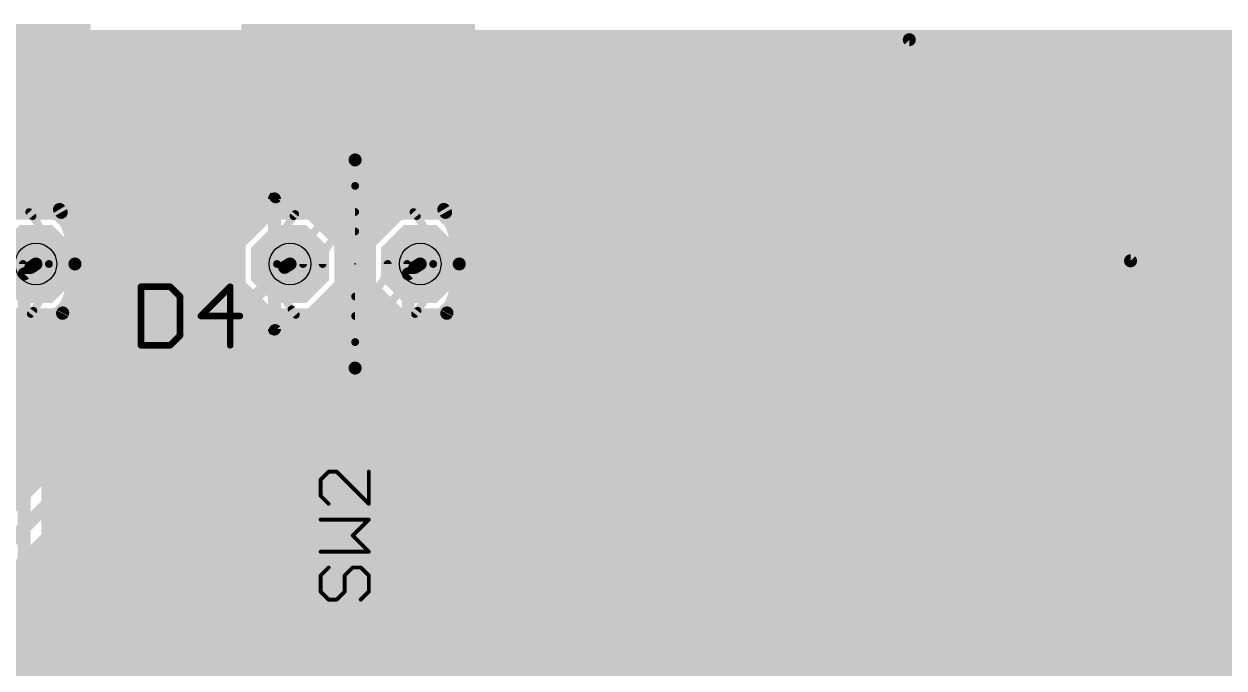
# Model space of a CAD drawing. Extents: x 0 to 10.8, y 0 to 6.1.
# Drawn here: x 4.87 to 5.792, y 3.992 to 4.487 of the extents above; entities that cross this region are included whole.
import ezdxf

# ---------------------------------------------------------------- set-up
doc = ezdxf.new("R2010")
doc.units = 0
for name, color, linetype in [('1', 22, 'CONTINUOUS'), ('116', 253, 'CONTINUOUS'), ('16', 175, 'CONTINUOUS'), ('17', 82, 'CONTINUOUS'), ('21', 253, 'CONTINUOUS'), ('23', 7, 'CONTINUOUS'), ('25', 253, 'CONTINUOUS'), ('29', 253, 'CONTINUOUS'), ('30', 253, 'CONTINUOUS'), ('37', 253, 'CONTINUOUS'), ('44', 253, 'CONTINUOUS'), ('51', 253, 'CONTINUOUS')]:
    doc.layers.add(name, color=color, linetype=linetype)

# ---------------------------------------------------------------- blocks, each defined once
blk = doc.blocks.new('RECT')
blk.add_solid([(-0.5, -0.5), (0.5, -0.5), (-0.5, 0.5), (0.5, 0.5)])
blk = doc.blocks.new('OCTAGONP')
at = {"const_width": 0.5}
blk.add_lwpolyline([(-0.25, -0.103553), (-0.25, 0.103553), (-0.103553, 0.25), (0.103553, 0.25), (0.25, 0.103553), (0.25, -0.103553), (0.103553, -0.25), (-0.103553, -0.25), (-0.25, -0.103553), (-0.25, 0.103553)], dxfattribs=at)

msp = doc.modelspace()

# ---------------------------------------------------------------- linework, layer by layer
at = {"layer": '1'}
for points, const_width in [([(3.717157, 4.474559), (6.526291, 4.474559)], 0.016), ([(3.748213, 4.464), (6.548846, 4.464)], 0.016), ([(3.773965, 4.448), (6.532846, 4.448)], 0.016), ([(3.789965, 4.432), (6.516846, 4.432)], 0.016), ([(3.801776, 4.416), (6.500846, 4.416)], 0.016), ([(3.811012, 4.4), (6.484846, 4.4)], 0.016), ([(3.816665, 4.384), (6.468846, 4.384)], 0.016), ([(3.820953, 4.368), (6.452846, 4.368)], 0.016), ([(4.62389, 4.352), (6.436846, 4.352)], 0.016), ([(4.896311, 4.344579), (4.86152, 4.344579)], 0.016), ([(4.920913, 4.319976), (4.896311, 4.344579)], 0.016), ([(5.056791, 4.344579), (5.032189, 4.319976)], 0.016), ([(5.091583, 4.344579), (5.056791, 4.344579)], 0.016), ([(5.116185, 4.319976), (5.091583, 4.344579)], 0.016), ([(5.156791, 4.344579), (5.132189, 4.319976)], 0.016), ([(5.191583, 4.344579), (5.156791, 4.344579)], 0.016), ([(5.216185, 4.319976), (5.191583, 4.344579)], 0.016), ([(4.90489, 4.336), (5.048213, 4.336)], 0.016), ([(5.100161, 4.336), (5.148213, 4.336)], 0.016), ([(5.200161, 4.336), (6.420846, 4.336)], 0.016), ([(4.92089, 4.32), (5.032213, 4.32)], 0.016), ([(4.920913, 4.285185), (4.920913, 4.319976)], 0.016), ([(5.032189, 4.319976), (5.032189, 4.285185)], 0.016), ([(5.116161, 4.32), (5.132213, 4.32)], 0.016), ([(5.116185, 4.285185), (5.116185, 4.319976)], 0.016), ([(5.132189, 4.319976), (5.132189, 4.285185)], 0.016), ([(5.216161, 4.32), (6.404846, 4.32)], 0.016), ([(5.216185, 4.285185), (5.216185, 4.319976)], 0.016), ([(4.875, 4.3), (4.878917, 4.302583)], 0.01), ([(4.920913, 4.304), (5.032189, 4.304)], 0.016), ([(5.116185, 4.304), (5.132189, 4.304)], 0.016), ([(5.17, 4.3), (5.174189, 4.302583)], 0.01), ([(5.216185, 4.304), (6.388846, 4.304)], 0.016), ([(4.87, 4.295), (4.875, 4.3)], 0.01), ([(4.87, 3.93), (4.87, 4.295)], 0.01), ([(5.165, 4.295), (5.17, 4.3)], 0.01), ([(5.165, 3.93), (5.165, 4.295)], 0.01), ([(4.896311, 4.260583), (4.920913, 4.285185)], 0.016), ([(4.920913, 4.288), (5.032189, 4.288)], 0.016), ([(5.032189, 4.285185), (5.056791, 4.260583)], 0.016), ([(5.091583, 4.260583), (5.116185, 4.285185)], 0.016), ([(5.116185, 4.288), (5.132189, 4.288)], 0.016), ([(5.132189, 4.285185), (5.144, 4.273374)], 0.016), ([(5.191583, 4.260583), (5.216185, 4.285185)], 0.016), ([(5.216185, 4.288), (6.372846, 4.288)], 0.016), ([(4.907728, 4.272), (5.045374, 4.272)], 0.016), ([(5.103, 4.272), (5.144, 4.272)], 0.016), ([(5.144, 4.273374), (5.144, 3.949417)], 0.016), ([(5.203, 4.272), (6.356846, 4.272)], 0.016), ([(4.890996, 3.94224), (4.890996, 4.260583)], 0.016), ([(4.890996, 4.260583), (4.896311, 4.260583)], 0.016), ([(4.890996, 4.256), (5.144, 4.256)], 0.016), ([(5.056791, 4.260583), (5.091583, 4.260583)], 0.016), ([(5.185996, 3.942512), (5.185996, 4.260583)], 0.016), ([(5.185996, 4.260583), (5.191583, 4.260583)], 0.016), ([(5.185996, 4.256), (6.340846, 4.256)], 0.016), ([(4.890996, 4.24), (5.144, 4.24)], 0.016), ([(5.185996, 4.24), (6.324846, 4.24)], 0.016), ([(4.890996, 4.224), (5.144, 4.224)], 0.016), ([(5.185996, 4.224), (6.308846, 4.224)], 0.016), ([(4.890996, 4.208), (5.144, 4.208)], 0.016), ([(5.185996, 4.208), (6.292846, 4.208)], 0.016), ([(4.890996, 4.192), (5.144, 4.192)], 0.016), ([(5.185996, 4.192), (6.276846, 4.192)], 0.016), ([(4.890996, 4.176), (5.144, 4.176)], 0.016), ([(5.185996, 4.176), (6.260846, 4.176)], 0.016), ([(4.890996, 4.16), (5.144, 4.16)], 0.016), ([(5.185996, 4.16), (6.244846, 4.16)], 0.016), ([(4.890996, 4.144), (5.144, 4.144)], 0.016), ([(5.185996, 4.144), (6.228846, 4.144)], 0.016), ([(4.890996, 4.128), (5.144, 4.128)], 0.016), ([(5.185996, 4.128), (6.212846, 4.128)], 0.016), ([(4.890996, 4.112), (5.144, 4.112)], 0.016), ([(5.185996, 4.112), (6.196846, 4.112)], 0.016), ([(4.890996, 4.096), (5.144, 4.096)], 0.016), ([(5.185996, 4.096), (6.180846, 4.096)], 0.016), ([(4.890996, 4.08), (5.144, 4.08)], 0.016), ([(5.185996, 4.08), (6.164846, 4.08)], 0.016), ([(4.890996, 4.064), (5.144, 4.064)], 0.016), ([(5.185996, 4.064), (6.148846, 4.064)], 0.016), ([(4.890996, 4.048), (5.144, 4.048)], 0.016), ([(5.185996, 4.048), (6.132846, 4.048)], 0.016), ([(4.890996, 4.032), (5.144, 4.032)], 0.016), ([(5.185996, 4.032), (6.116846, 4.032)], 0.016), ([(4.890996, 4.016), (5.144, 4.016)], 0.016), ([(5.185996, 4.016), (6.100846, 4.016)], 0.016), ([(4.890996, 4), (5.144, 4)], 0.016), ([(5.185996, 4), (6.084846, 4)], 0.016), ([(4.890996, 3.984), (5.144, 3.984)], 0.016), ([(5.185996, 3.984), (6.068846, 3.984)], 0.016)]:
    msp.add_lwpolyline(points, dxfattribs=dict(at, const_width=const_width))
for points, const_width in [([(4.899139, 4.347407, 1), (4.893483, 4.34175)], 0.008), ([(4.896311, 4.340579, 1), (4.896311, 4.348579)], 0.008), ([(5.056791, 4.348579, 1), (5.056791, 4.340579)], 0.008), ([(5.05962, 4.34175, 1), (5.053963, 4.347407)], 0.008), ([(5.094411, 4.347407, 1), (5.088754, 4.34175)], 0.008), ([(5.091583, 4.340579, 1), (5.091583, 4.348579)], 0.008), ([(5.156791, 4.348579, 1), (5.156791, 4.340579)], 0.008), ([(5.15962, 4.34175, 1), (5.153963, 4.347407)], 0.008), ([(5.194411, 4.347407, 1), (5.188754, 4.34175)], 0.008), ([(5.191583, 4.340579, 1), (5.191583, 4.348579)], 0.008), ([(4.90489, 4.34, 1), (4.90489, 4.332)], 0.008), ([(5.048213, 4.332, 1), (5.048213, 4.34)], 0.008), ([(5.100161, 4.34, 1), (5.100161, 4.332)], 0.008), ([(5.148213, 4.332, 1), (5.148213, 4.34)], 0.008), ([(5.200161, 4.34, 1), (5.200161, 4.332)], 0.008), ([(4.92089, 4.324, 1), (4.92089, 4.316)], 0.008), ([(4.924913, 4.319976, 1), (4.916913, 4.319976)], 0.008), ([(4.918085, 4.317148, 1), (4.923742, 4.322805)], 0.008), ([(5.036189, 4.319976, 1), (5.028189, 4.319976)], 0.008), ([(5.029361, 4.322805, 1), (5.035017, 4.317148)], 0.008), ([(5.032213, 4.316, 1), (5.032213, 4.324)], 0.008), ([(5.116161, 4.324, 1), (5.116161, 4.316)], 0.008), ([(5.120185, 4.319976, 1), (5.112185, 4.319976)], 0.008), ([(5.113357, 4.317148, 1), (5.119013, 4.322805)], 0.008), ([(5.136189, 4.319976, 1), (5.128189, 4.319976)], 0.008), ([(5.129361, 4.322805, 1), (5.135017, 4.317148)], 0.008), ([(5.132213, 4.316, 1), (5.132213, 4.324)], 0.008), ([(5.216161, 4.324, 1), (5.216161, 4.316)], 0.008), ([(5.220185, 4.319976, 1), (5.212185, 4.319976)], 0.008), ([(5.213357, 4.317148, 1), (5.219013, 4.322805)], 0.008), ([(4.880293, 4.300495, 1), (4.877541, 4.30467)], 0.005), ([(4.920913, 4.308, 1), (4.920913, 4.3)], 0.008), ([(5.032189, 4.3, 1), (5.032189, 4.308)], 0.008), ([(5.116185, 4.308, 1), (5.116185, 4.3)], 0.008), ([(5.132189, 4.3, 1), (5.132189, 4.308)], 0.008), ([(5.175501, 4.300455, 1), (5.172877, 4.304711)], 0.005), ([(5.216185, 4.308, 1), (5.216185, 4.3)], 0.008), ([(4.8725, 4.295, 1), (4.8675, 4.295)], 0.005), ([(4.868232, 4.296768, 1), (4.871768, 4.293232)], 0.005), ([(4.873624, 4.302087, 1), (4.876376, 4.297913)], 0.005), ([(4.876768, 4.298232, 1), (4.873232, 4.301768)], 0.005), ([(5.1675, 4.295, 1), (5.1625, 4.295)], 0.005), ([(5.163232, 4.296768, 1), (5.166768, 4.293232)], 0.005), ([(5.168688, 4.302128, 1), (5.171312, 4.297872)], 0.005), ([(5.171768, 4.298232, 1), (5.168232, 4.301768)], 0.005), ([(4.920913, 4.292, 1), (4.920913, 4.284)], 0.008), ([(4.916913, 4.285185, 1), (4.924913, 4.285185)], 0.008), ([(4.923742, 4.282357, 1), (4.918085, 4.288013)], 0.008), ([(5.028189, 4.285185, 1), (5.036189, 4.285185)], 0.008), ([(5.035017, 4.288013, 1), (5.029361, 4.282357)], 0.008), ([(5.032189, 4.284, 1), (5.032189, 4.292)], 0.008), ([(5.116185, 4.292, 1), (5.116185, 4.284)], 0.008), ([(5.112185, 4.285185, 1), (5.120185, 4.285185)], 0.008), ([(5.119013, 4.282357, 1), (5.113357, 4.288013)], 0.008), ([(5.128189, 4.285185, 1), (5.136189, 4.285185)], 0.008), ([(5.135017, 4.288013, 1), (5.129361, 4.282357)], 0.008), ([(5.132189, 4.284, 1), (5.132189, 4.292)], 0.008), ([(5.216185, 4.292, 1), (5.216185, 4.284)], 0.008), ([(5.212185, 4.285185, 1), (5.220185, 4.285185)], 0.008), ([(5.219013, 4.282357, 1), (5.213357, 4.288013)], 0.008), ([(4.907728, 4.276, 1), (4.907728, 4.268)], 0.008), ([(5.045374, 4.268, 1), (5.045374, 4.276)], 0.008), ([(5.103, 4.276, 1), (5.103, 4.268)], 0.008), ([(5.148, 4.273374, 1), (5.14, 4.273374)], 0.008), ([(5.141172, 4.270546, 1), (5.146828, 4.276202)], 0.008), ([(5.144, 4.268, 1), (5.144, 4.276)], 0.008), ([(5.203, 4.276, 1), (5.203, 4.268)], 0.008), ([(4.894996, 4.260583, 1), (4.886996, 4.260583)], 0.008), ([(4.890996, 4.264583, 1), (4.890996, 4.256583)], 0.008), ([(4.890996, 4.26, 1), (4.890996, 4.252)], 0.008), ([(4.893483, 4.263411, 1), (4.899139, 4.257754)], 0.008), ([(4.896311, 4.256583, 1), (4.896311, 4.264583)], 0.008), ([(5.056791, 4.264583, 1), (5.056791, 4.256583)], 0.008), ([(5.053963, 4.257754, 1), (5.05962, 4.263411)], 0.008), ([(5.088754, 4.263411, 1), (5.094411, 4.257754)], 0.008), ([(5.091583, 4.256583, 1), (5.091583, 4.264583)], 0.008), ([(5.144, 4.252, 1), (5.144, 4.26)], 0.008), ([(5.189996, 4.260583, 1), (5.181996, 4.260583)], 0.008), ([(5.185996, 4.264583, 1), (5.185996, 4.256583)], 0.008), ([(5.185996, 4.26, 1), (5.185996, 4.252)], 0.008), ([(5.188754, 4.263411, 1), (5.194411, 4.257754)], 0.008), ([(5.191583, 4.256583, 1), (5.191583, 4.264583)], 0.008), ([(4.890996, 4.244, 1), (4.890996, 4.236)], 0.008), ([(5.144, 4.236, 1), (5.144, 4.244)], 0.008), ([(5.185996, 4.244, 1), (5.185996, 4.236)], 0.008), ([(4.890996, 4.228, 1), (4.890996, 4.22)], 0.008), ([(5.144, 4.22, 1), (5.144, 4.228)], 0.008), ([(5.185996, 4.228, 1), (5.185996, 4.22)], 0.008), ([(4.890996, 4.212, 1), (4.890996, 4.204)], 0.008), ([(5.144, 4.204, 1), (5.144, 4.212)], 0.008), ([(5.185996, 4.212, 1), (5.185996, 4.204)], 0.008), ([(4.890996, 4.196, 1), (4.890996, 4.188)], 0.008), ([(5.144, 4.188, 1), (5.144, 4.196)], 0.008), ([(5.185996, 4.196, 1), (5.185996, 4.188)], 0.008), ([(4.890996, 4.18, 1), (4.890996, 4.172)], 0.008), ([(5.144, 4.172, 1), (5.144, 4.18)], 0.008), ([(5.185996, 4.18, 1), (5.185996, 4.172)], 0.008), ([(4.890996, 4.164, 1), (4.890996, 4.156)], 0.008), ([(5.144, 4.156, 1), (5.144, 4.164)], 0.008), ([(5.185996, 4.164, 1), (5.185996, 4.156)], 0.008), ([(4.890996, 4.148, 1), (4.890996, 4.14)], 0.008), ([(5.144, 4.14, 1), (5.144, 4.148)], 0.008), ([(5.185996, 4.148, 1), (5.185996, 4.14)], 0.008), ([(4.890996, 4.132, 1), (4.890996, 4.124)], 0.008), ([(5.144, 4.124, 1), (5.144, 4.132)], 0.008), ([(5.185996, 4.132, 1), (5.185996, 4.124)], 0.008), ([(4.890996, 4.116, 1), (4.890996, 4.108)], 0.008), ([(5.144, 4.108, 1), (5.144, 4.116)], 0.008), ([(5.185996, 4.116, 1), (5.185996, 4.108)], 0.008), ([(4.890996, 4.1, 1), (4.890996, 4.092)], 0.008), ([(5.144, 4.092, 1), (5.144, 4.1)], 0.008), ([(5.185996, 4.1, 1), (5.185996, 4.092)], 0.008), ([(4.890996, 4.084, 1), (4.890996, 4.076)], 0.008), ([(5.144, 4.076, 1), (5.144, 4.084)], 0.008), ([(5.185996, 4.084, 1), (5.185996, 4.076)], 0.008), ([(4.890996, 4.068, 1), (4.890996, 4.06)], 0.008), ([(5.144, 4.06, 1), (5.144, 4.068)], 0.008), ([(5.185996, 4.068, 1), (5.185996, 4.06)], 0.008), ([(4.890996, 4.052, 1), (4.890996, 4.044)], 0.008), ([(5.144, 4.044, 1), (5.144, 4.052)], 0.008), ([(5.185996, 4.052, 1), (5.185996, 4.044)], 0.008), ([(4.890996, 4.036, 1), (4.890996, 4.028)], 0.008), ([(5.144, 4.028, 1), (5.144, 4.036)], 0.008), ([(5.185996, 4.036, 1), (5.185996, 4.028)], 0.008), ([(4.890996, 4.02, 1), (4.890996, 4.012)], 0.008), ([(5.144, 4.012, 1), (5.144, 4.02)], 0.008), ([(5.185996, 4.02, 1), (5.185996, 4.012)], 0.008), ([(4.890996, 4.004, 1), (4.890996, 3.996)], 0.008), ([(5.144, 3.996, 1), (5.144, 4.004)], 0.008), ([(5.185996, 4.004, 1), (5.185996, 3.996)], 0.008), ([(4.890996, 3.988, 1), (4.890996, 3.98)], 0.008), ([(5.144, 3.98, 1), (5.144, 3.988)], 0.008), ([(5.185996, 3.988, 1), (5.185996, 3.98)], 0.008)]:
    msp.add_lwpolyline(points, format="xyb", dxfattribs=dict(at, const_width=const_width))
at = {"layer": '116', "const_width": 0.012047}
for points in [[(4.878937, 4.290669, 1), (4.878937, 4.314528, 1), (4.878937, 4.290669)], [(5.074173, 4.29063, 1), (5.074173, 4.314567, 1), (5.074173, 4.29063)], [(5.174173, 4.29063, 1), (5.174173, 4.314567, 1), (5.174173, 4.29063)]]:
    msp.add_lwpolyline(points, format="xyb", dxfattribs=at)
at = {"layer": '16'}
for points, const_width in [([(5.728697, 4.325996), (5.58013, 4.474559)], 0.016), ([(5.58013, 4.474559), (6.526291, 4.474559)], 0.016), ([(5.55, 4.475), (1.69, 4.475)], 0.01), ([(5.72, 4.305), (5.55, 4.475)], 0.01), ([(5.590693, 4.464), (9.5, 4.464)], 0.016), ([(3.765528, 4.454), (5.541299, 4.454)], 0.016), ([(3.773965, 4.448), (5.547299, 4.448)], 0.016), ([(5.541299, 4.454), (5.711299, 4.284)], 0.016), ([(5.606693, 4.448), (10.542909, 4.448)], 0.016), ([(3.789965, 4.432), (5.563299, 4.432)], 0.016), ([(5.622693, 4.432), (10.530996, 4.432)], 0.016), ([(3.801776, 4.416), (5.579299, 4.416)], 0.016), ([(5.638693, 4.416), (10.52176, 4.416)], 0.016), ([(3.811012, 4.4), (5.595299, 4.4)], 0.016), ([(5.654693, 4.4), (10.516028, 4.4)], 0.016), ([(3.816665, 4.384), (5.611299, 4.384)], 0.016), ([(5.670693, 4.384), (10.51174, 4.384)], 0.016), ([(3.820953, 4.368), (5.627299, 4.368)], 0.016), ([(5.686693, 4.368), (10.51, 4.368)], 0.016), ([(4.62389, 4.352), (5.643299, 4.352)], 0.016), ([(4.896311, 4.344579), (4.86152, 4.344579)], 0.016), ([(4.920913, 4.319976), (4.896311, 4.344579)], 0.016), ([(5.056791, 4.344579), (5.032189, 4.319976)], 0.016), ([(5.091583, 4.344579), (5.056791, 4.344579)], 0.016), ([(5.116185, 4.319976), (5.091583, 4.344579)], 0.016), ([(5.156791, 4.344579), (5.132189, 4.319976)], 0.016), ([(5.191583, 4.344579), (5.156791, 4.344579)], 0.016), ([(5.216185, 4.319976), (5.191583, 4.344579)], 0.016), ([(5.702693, 4.352), (10.51, 4.352)], 0.016), ([(4.90489, 4.336), (5.048213, 4.336)], 0.016), ([(5.100161, 4.336), (5.148213, 4.336)], 0.016), ([(5.200161, 4.336), (5.659299, 4.336)], 0.016), ([(5.718693, 4.336), (10.511736, 4.336)], 0.016), ([(8.993697, 4.325996), (5.728697, 4.325996)], 0.016), ([(4.92089, 4.32), (5.032213, 4.32)], 0.016), ([(4.920913, 4.285185), (4.920913, 4.319976)], 0.016), ([(5.032189, 4.319976), (5.032189, 4.291886)], 0.016), ([(5.116161, 4.32), (5.132213, 4.32)], 0.016), ([(5.116185, 4.285185), (5.116185, 4.319976)], 0.016), ([(5.132189, 4.319976), (5.132189, 4.285185)], 0.016), ([(5.216161, 4.32), (5.675299, 4.32)], 0.016), ([(5.216185, 4.285185), (5.216185, 4.319976)], 0.016), ([(4.920913, 4.304), (5.032189, 4.304)], 0.016), ([(5.07, 4.3), (5.074189, 4.302583)], 0.01), ([(5.116185, 4.304), (5.132189, 4.304)], 0.016), ([(5.216185, 4.304), (5.691299, 4.304)], 0.016), ([(5.72, 4.305), (8.985, 4.305)], 0.01), ([(5.032189, 4.291886), (4.681299, 3.940996)], 0.016), ([(4.69, 3.92), (5.07, 4.3)], 0.01), ([(4.896311, 4.260583), (4.920913, 4.285185)], 0.016), ([(4.920913, 4.288), (5.028303, 4.288)], 0.016), ([(5.091583, 4.260583), (5.116185, 4.285185)], 0.016), ([(5.116185, 4.288), (5.132189, 4.288)], 0.016), ([(5.132189, 4.285185), (5.156791, 4.260583)], 0.016), ([(5.191583, 4.260583), (5.216185, 4.285185)], 0.016), ([(5.216185, 4.288), (5.707299, 4.288)], 0.016), ([(5.711299, 4.284), (5.728697, 4.284)], 0.016), ([(5.728697, 4.284), (8.976299, 4.284)], 0.016), ([(4.907728, 4.272), (5.012303, 4.272)], 0.016), ([(5.103, 4.272), (5.145374, 4.272)], 0.016), ([(5.203, 4.272), (8.988299, 4.272)], 0.016), ([(4.710996, 3.911299), (5.06028, 4.260583)], 0.016), ([(4.760693, 4.256), (4.996303, 4.256)], 0.016), ([(4.86152, 4.260583), (4.896311, 4.260583)], 0.016), ([(5.055697, 4.256), (9.004299, 4.256)], 0.016), ([(5.06028, 4.260583), (5.091583, 4.260583)], 0.016), ([(5.156791, 4.260583), (5.191583, 4.260583)], 0.016), ([(4.744693, 4.24), (4.980303, 4.24)], 0.016), ([(5.039697, 4.24), (9.020299, 4.24)], 0.016), ([(4.728693, 4.224), (4.964303, 4.224)], 0.016), ([(5.023697, 4.224), (9.036299, 4.224)], 0.016), ([(4.712693, 4.208), (4.948303, 4.208)], 0.016), ([(5.007697, 4.208), (6.910063, 4.208)], 0.016), ([(4.696693, 4.192), (4.932303, 4.192)], 0.016), ([(4.991697, 4.192), (6.910063, 4.192)], 0.016), ([(4.680693, 4.176), (4.916303, 4.176)], 0.016), ([(4.975697, 4.176), (6.910063, 4.176)], 0.016), ([(4.664693, 4.16), (4.900303, 4.16)], 0.016), ([(4.959697, 4.16), (6.910063, 4.16)], 0.016), ([(4.648693, 4.144), (4.884303, 4.144)], 0.016), ([(4.943697, 4.144), (6.910063, 4.144)], 0.016), ([(4.632693, 4.128), (4.868303, 4.128)], 0.016), ([(4.927697, 4.128), (6.910063, 4.128)], 0.016), ([(4.911697, 4.112), (6.910063, 4.112)], 0.016), ([(4.895697, 4.096), (6.910063, 4.096)], 0.016), ([(4.879697, 4.08), (6.910063, 4.08)], 0.016), ([(4.863697, 4.064), (6.910063, 4.064)], 0.016), ([(4.847697, 4.048), (6.910063, 4.048)], 0.016), ([(4.831697, 4.032), (6.910063, 4.032)], 0.016), ([(4.815697, 4.016), (6.910063, 4.016)], 0.016), ([(4.799697, 4), (6.910063, 4)], 0.016), ([(4.783697, 3.984), (6.910063, 3.984)], 0.016)]:
    msp.add_lwpolyline(points, dxfattribs=dict(at, const_width=const_width))
for points, const_width in [([(5.582958, 4.477388, 1), (5.577302, 4.471731)], 0.008), ([(5.58013, 4.478559, 1), (5.58013, 4.470559)], 0.008), ([(5.551768, 4.476768, 1), (5.548232, 4.473232)], 0.005), ([(5.55, 4.4725, 1), (5.55, 4.4775)], 0.005), ([(5.590693, 4.468, 1), (5.590693, 4.46)], 0.008), ([(5.544128, 4.456828, 1), (5.538471, 4.451172)], 0.008), ([(5.541299, 4.45, 1), (5.541299, 4.458)], 0.008), ([(5.547299, 4.444, 1), (5.547299, 4.452)], 0.008), ([(5.606693, 4.452, 1), (5.606693, 4.444)], 0.008), ([(5.563299, 4.428, 1), (5.563299, 4.436)], 0.008), ([(5.622693, 4.436, 1), (5.622693, 4.428)], 0.008), ([(5.579299, 4.412, 1), (5.579299, 4.42)], 0.008), ([(5.638693, 4.42, 1), (5.638693, 4.412)], 0.008), ([(5.595299, 4.396, 1), (5.595299, 4.404)], 0.008), ([(5.654693, 4.404, 1), (5.654693, 4.396)], 0.008), ([(5.611299, 4.38, 1), (5.611299, 4.388)], 0.008), ([(5.670693, 4.388, 1), (5.670693, 4.38)], 0.008), ([(5.627299, 4.364, 1), (5.627299, 4.372)], 0.008), ([(5.686693, 4.372, 1), (5.686693, 4.364)], 0.008), ([(4.899139, 4.347407, 1), (4.893483, 4.34175)], 0.008), ([(4.896311, 4.340579, 1), (4.896311, 4.348579)], 0.008), ([(5.056791, 4.348579, 1), (5.056791, 4.340579)], 0.008), ([(5.05962, 4.34175, 1), (5.053963, 4.347407)], 0.008), ([(5.094411, 4.347407, 1), (5.088754, 4.34175)], 0.008), ([(5.091583, 4.340579, 1), (5.091583, 4.348579)], 0.008), ([(5.156791, 4.348579, 1), (5.156791, 4.340579)], 0.008), ([(5.15962, 4.34175, 1), (5.153963, 4.347407)], 0.008), ([(5.194411, 4.347407, 1), (5.188754, 4.34175)], 0.008), ([(5.191583, 4.340579, 1), (5.191583, 4.348579)], 0.008), ([(5.643299, 4.348, 1), (5.643299, 4.356)], 0.008), ([(5.702693, 4.356, 1), (5.702693, 4.348)], 0.008), ([(4.90489, 4.34, 1), (4.90489, 4.332)], 0.008), ([(5.048213, 4.332, 1), (5.048213, 4.34)], 0.008), ([(5.100161, 4.34, 1), (5.100161, 4.332)], 0.008), ([(5.148213, 4.332, 1), (5.148213, 4.34)], 0.008), ([(5.200161, 4.34, 1), (5.200161, 4.332)], 0.008), ([(5.659299, 4.332, 1), (5.659299, 4.34)], 0.008), ([(5.718693, 4.34, 1), (5.718693, 4.332)], 0.008), ([(5.728697, 4.329996, 1), (5.728697, 4.321996)], 0.008), ([(4.92089, 4.324, 1), (4.92089, 4.316)], 0.008), ([(4.924913, 4.319976, 1), (4.916913, 4.319976)], 0.008), ([(4.918085, 4.317148, 1), (4.923742, 4.322805)], 0.008), ([(5.036189, 4.319976, 1), (5.028189, 4.319976)], 0.008), ([(5.029361, 4.322805, 1), (5.035017, 4.317148)], 0.008), ([(5.032213, 4.316, 1), (5.032213, 4.324)], 0.008), ([(5.116161, 4.324, 1), (5.116161, 4.316)], 0.008), ([(5.120185, 4.319976, 1), (5.112185, 4.319976)], 0.008), ([(5.113357, 4.317148, 1), (5.119013, 4.322805)], 0.008), ([(5.136189, 4.319976, 1), (5.128189, 4.319976)], 0.008), ([(5.129361, 4.322805, 1), (5.135017, 4.317148)], 0.008), ([(5.132213, 4.316, 1), (5.132213, 4.324)], 0.008), ([(5.216161, 4.324, 1), (5.216161, 4.316)], 0.008), ([(5.220185, 4.319976, 1), (5.212185, 4.319976)], 0.008), ([(5.213357, 4.317148, 1), (5.219013, 4.322805)], 0.008), ([(5.675299, 4.316, 1), (5.675299, 4.324)], 0.008), ([(5.725868, 4.323168, 1), (5.731525, 4.328825)], 0.008), ([(4.920913, 4.308, 1), (4.920913, 4.3)], 0.008), ([(5.032189, 4.3, 1), (5.032189, 4.308)], 0.008), ([(5.075501, 4.300455, 1), (5.072877, 4.304711)], 0.005), ([(5.116185, 4.308, 1), (5.116185, 4.3)], 0.008), ([(5.132189, 4.3, 1), (5.132189, 4.308)], 0.008), ([(5.216185, 4.308, 1), (5.216185, 4.3)], 0.008), ([(5.691299, 4.3, 1), (5.691299, 4.308)], 0.008), ([(5.72, 4.3075, 1), (5.72, 4.3025)], 0.005), ([(5.718232, 4.303232, 1), (5.721768, 4.306768)], 0.005), ([(5.035017, 4.289057, 1), (5.029361, 4.294714)], 0.008), ([(5.068688, 4.302128, 1), (5.071312, 4.297872)], 0.005), ([(5.071768, 4.298232, 1), (5.068232, 4.301768)], 0.005), ([(4.920913, 4.292, 1), (4.920913, 4.284)], 0.008), ([(4.916913, 4.285185, 1), (4.924913, 4.285185)], 0.008), ([(4.923742, 4.282357, 1), (4.918085, 4.288013)], 0.008), ([(5.028189, 4.291886, 1), (5.036189, 4.291886)], 0.008), ([(5.028303, 4.284, 1), (5.028303, 4.292)], 0.008), ([(5.116185, 4.292, 1), (5.116185, 4.284)], 0.008), ([(5.112185, 4.285185, 1), (5.120185, 4.285185)], 0.008), ([(5.119013, 4.282357, 1), (5.113357, 4.288013)], 0.008), ([(5.128189, 4.285185, 1), (5.136189, 4.285185)], 0.008), ([(5.135017, 4.288013, 1), (5.129361, 4.282357)], 0.008), ([(5.132189, 4.284, 1), (5.132189, 4.292)], 0.008), ([(5.216185, 4.292, 1), (5.216185, 4.284)], 0.008), ([(5.212185, 4.285185, 1), (5.220185, 4.285185)], 0.008), ([(5.219013, 4.282357, 1), (5.213357, 4.288013)], 0.008), ([(5.707299, 4.284, 1), (5.707299, 4.292)], 0.008), ([(5.711299, 4.288, 1), (5.711299, 4.28)], 0.008), ([(5.708471, 4.281172, 1), (5.714128, 4.286828)], 0.008), ([(5.728697, 4.288, 1), (5.728697, 4.28)], 0.008), ([(5.728697, 4.28, 1), (5.728697, 4.288)], 0.008), ([(4.907728, 4.276, 1), (4.907728, 4.268)], 0.008), ([(5.012303, 4.268, 1), (5.012303, 4.276)], 0.008), ([(5.103, 4.276, 1), (5.103, 4.268)], 0.008), ([(5.145374, 4.268, 1), (5.145374, 4.276)], 0.008), ([(5.203, 4.276, 1), (5.203, 4.268)], 0.008), ([(4.893483, 4.263411, 1), (4.899139, 4.257754)], 0.008), ([(4.896311, 4.256583, 1), (4.896311, 4.264583)], 0.008), ([(4.996303, 4.252, 1), (4.996303, 4.26)], 0.008), ([(5.055697, 4.26, 1), (5.055697, 4.252)], 0.008), ([(5.06028, 4.264583, 1), (5.06028, 4.256583)], 0.008), ([(5.063108, 4.257754, 1), (5.057451, 4.263411)], 0.008), ([(5.088754, 4.263411, 1), (5.094411, 4.257754)], 0.008), ([(5.091583, 4.256583, 1), (5.091583, 4.264583)], 0.008), ([(5.156791, 4.264583, 1), (5.156791, 4.256583)], 0.008), ([(5.153963, 4.257754, 1), (5.15962, 4.263411)], 0.008), ([(5.188754, 4.263411, 1), (5.194411, 4.257754)], 0.008), ([(5.191583, 4.256583, 1), (5.191583, 4.264583)], 0.008), ([(4.980303, 4.236, 1), (4.980303, 4.244)], 0.008), ([(5.039697, 4.244, 1), (5.039697, 4.236)], 0.008), ([(4.964303, 4.22, 1), (4.964303, 4.228)], 0.008), ([(5.023697, 4.228, 1), (5.023697, 4.22)], 0.008), ([(4.948303, 4.204, 1), (4.948303, 4.212)], 0.008), ([(5.007697, 4.212, 1), (5.007697, 4.204)], 0.008), ([(4.932303, 4.188, 1), (4.932303, 4.196)], 0.008), ([(4.991697, 4.196, 1), (4.991697, 4.188)], 0.008), ([(4.916303, 4.172, 1), (4.916303, 4.18)], 0.008), ([(4.975697, 4.18, 1), (4.975697, 4.172)], 0.008), ([(4.900303, 4.156, 1), (4.900303, 4.164)], 0.008), ([(4.959697, 4.164, 1), (4.959697, 4.156)], 0.008), ([(4.884303, 4.14, 1), (4.884303, 4.148)], 0.008), ([(4.943697, 4.148, 1), (4.943697, 4.14)], 0.008), ([(4.868303, 4.124, 1), (4.868303, 4.132)], 0.008), ([(4.927697, 4.132, 1), (4.927697, 4.124)], 0.008), ([(4.911697, 4.116, 1), (4.911697, 4.108)], 0.008), ([(4.895697, 4.1, 1), (4.895697, 4.092)], 0.008), ([(4.879697, 4.084, 1), (4.879697, 4.076)], 0.008)]:
    msp.add_lwpolyline(points, format="xyb", dxfattribs=dict(at, const_width=const_width))
at = {"layer": '21'}
for points, const_width in [([(4.898378, 4.342276, 0.269146), (4.828917, 4.382583)], 0.01), ([(5.124189, 4.382583, 0.220608), (5.063118, 4.35426)], 0.01), ([(5.19365, 4.342276, 0.269146), (5.124189, 4.382583)], 0.01), ([(5.124189, 4.385083, 1), (5.124189, 4.380083)], 0.005), ([(5.124189, 4.380083, 1), (5.124189, 4.385083)], 0.005), ([(4.87628, 4.339417, 0.231452), (4.828917, 4.362583)], 0.006), ([(5.124189, 4.362583, 0.231452), (5.076827, 4.339417)], 0.006), ([(5.171551, 4.339417, 0.231452), (5.124189, 4.362583)], 0.006), ([(5.124189, 4.364083, 1), (5.124189, 4.361083)], 0.003), ([(5.124189, 4.361083, 1), (5.124189, 4.364083)], 0.003), ([(5.06121, 4.355875, 1), (5.065027, 4.352645)], 0.005), ([(4.896207, 4.341035, 1), (4.900549, 4.343516)], 0.005), ([(5.191479, 4.341035, 1), (5.19582, 4.343516)], 0.005), ([(4.875095, 4.338496, 1), (4.877464, 4.340338)], 0.003), ([(5.075643, 4.340338, 1), (5.078011, 4.338496)], 0.003), ([(5.170367, 4.338496, 1), (5.172735, 4.340338)], 0.003), ([(4.828917, 4.222583, 0.276979), (4.899504, 4.264937)], 0.01), ([(4.828917, 4.242583, 0.236068), (4.876917, 4.266583)], 0.006), ([(4.878117, 4.265683, 1), (4.875717, 4.267483)], 0.003), ([(4.90171, 4.263761, 1), (4.897298, 4.266113)], 0.005), ([(5.075366, 4.267709, 0.242211), (5.124189, 4.242583)], 0.006), ([(5.076587, 4.268581, 1), (5.074146, 4.266837)], 0.003), ([(5.124189, 4.222583, 0.276979), (5.194776, 4.264937)], 0.01), ([(5.124189, 4.242583, 0.236068), (5.172189, 4.266583)], 0.006), ([(5.173389, 4.265683, 1), (5.170989, 4.267483)], 0.003), ([(5.196982, 4.263761, 1), (5.19257, 4.266113)], 0.005), ([(5.062732, 4.251366, 0.222578), (5.124189, 4.222583)], 0.01), ([(5.064653, 4.252967, 1), (5.060812, 4.249766)], 0.005), ([(5.124189, 4.244083, 1), (5.124189, 4.241083)], 0.003), ([(5.124189, 4.241083, 1), (5.124189, 4.244083)], 0.003), ([(5.124189, 4.225083, 1), (5.124189, 4.220083)], 0.005), ([(5.124189, 4.220083, 1), (5.124189, 4.225083)], 0.005)]:
    msp.add_lwpolyline(points, format="xyb", dxfattribs=dict(at, const_width=const_width))
at = {"layer": '23'}
msp.add_point((5.124189, 4.302583), dxfattribs=at)
at = {"layer": '25'}
for points, const_width in [([(4.959614, 4.285118), (4.959614, 4.240083)], 0.005), ([(4.98213, 4.285118), (4.959614, 4.285118)], 0.005), ([(4.989638, 4.277614), (4.98213, 4.285118)], 0.005), ([(5.028165, 4.285118), (5.00565, 4.262598)], 0.005), ([(5.028165, 4.240083), (5.028165, 4.285118)], 0.005), ([(4.989638, 4.247587), (4.989638, 4.277614)], 0.005), ([(5.00565, 4.262598), (5.035673, 4.262598)], 0.005), ([(4.959614, 4.240083), (4.98213, 4.240083)], 0.005), ([(4.98213, 4.240083), (4.989638, 4.247587)], 0.005), ([(5.103831, 4.142937), (5.097657, 4.136768)], 0.003), ([(5.110004, 4.142937), (5.103831, 4.142937)], 0.003), ([(5.134689, 4.118252), (5.110004, 4.142937)], 0.003), ([(5.134689, 4.142937), (5.134689, 4.118252)], 0.003), ([(5.097657, 4.136768), (5.097657, 4.124421)], 0.003), ([(5.097657, 4.124421), (5.103831, 4.118252)], 0.003), ([(5.134689, 4.106106), (5.097657, 4.106106)], 0.003), ([(5.122346, 4.093764), (5.134689, 4.106106)], 0.003), ([(5.134689, 4.081421), (5.122346, 4.093764)], 0.003), ([(5.097657, 4.081421), (5.134689, 4.081421)], 0.003), ([(5.103831, 4.069276), (5.097657, 4.063106)], 0.003), ([(5.116173, 4.063106), (5.122346, 4.069276)], 0.003), ([(5.122346, 4.069276), (5.12852, 4.069276)], 0.003), ([(5.12852, 4.069276), (5.134689, 4.063106)], 0.003), ([(5.097657, 4.063106), (5.097657, 4.05076)], 0.003), ([(5.116173, 4.05076), (5.116173, 4.063106)], 0.003), ([(5.134689, 4.063106), (5.134689, 4.05076)], 0.003), ([(5.097657, 4.05076), (5.103831, 4.044591)], 0.003), ([(5.110004, 4.044591), (5.116173, 4.05076)], 0.003), ([(5.134689, 4.05076), (5.12852, 4.044591)], 0.003), ([(5.103831, 4.044591), (5.110004, 4.044591)], 0.003)]:
    msp.add_lwpolyline(points, dxfattribs=dict(at, const_width=const_width))
for points, const_width in [([(4.960864, 4.285118, 1), (4.958364, 4.285118)], 0.0025), ([(4.959614, 4.286368, 1), (4.959614, 4.283868)], 0.0025), ([(4.983014, 4.286002, 1), (4.981246, 4.284234)], 0.0025), ([(4.98213, 4.283868, 1), (4.98213, 4.286368)], 0.0025), ([(5.029415, 4.285118, 1), (5.026915, 4.285118)], 0.0025), ([(5.029049, 4.284234, 1), (5.027281, 4.286002)], 0.0025), ([(4.990888, 4.277614, 1), (4.988388, 4.277614)], 0.0025), ([(4.988754, 4.27673, 1), (4.990521, 4.278498)], 0.0025), ([(5.00565, 4.263848, 1), (5.00565, 4.261348)], 0.0025), ([(5.004766, 4.263482, 1), (5.006534, 4.261715)], 0.0025), ([(5.035673, 4.261348, 1), (5.035673, 4.263848)], 0.0025), ([(4.959614, 4.241333, 1), (4.959614, 4.238833)], 0.0025), ([(4.981246, 4.240967, 1), (4.983014, 4.239199)], 0.0025), ([(4.98213, 4.238833, 1), (4.98213, 4.241333)], 0.0025), ([(4.988388, 4.247587, 1), (4.990888, 4.247587)], 0.0025), ([(4.990521, 4.246702, 1), (4.988754, 4.248471)], 0.0025), ([(4.958364, 4.240083, 1), (4.960864, 4.240083)], 0.0025), ([(5.026915, 4.240083, 1), (5.029415, 4.240083)], 0.0025), ([(5.103831, 4.143687, 1), (5.103831, 4.142187)], 0.0015), ([(5.104361, 4.142407, 1), (5.103301, 4.143468)], 0.0015), ([(5.110534, 4.143467, 1), (5.109474, 4.142407)], 0.0015), ([(5.110004, 4.142187, 1), (5.110004, 4.143687)], 0.0015), ([(5.135439, 4.142937, 1), (5.133939, 4.142937)], 0.0015), ([(5.098407, 4.136768, 1), (5.096907, 4.136768)], 0.0015), ([(5.097127, 4.137298, 1), (5.098188, 4.136237)], 0.0015), ([(5.098188, 4.124952, 1), (5.097127, 4.123891)], 0.0015), ([(5.096907, 4.124421, 1), (5.098407, 4.124421)], 0.0015), ([(5.103301, 4.117721, 1), (5.104361, 4.118782)], 0.0015), ([(5.133939, 4.118252, 1), (5.135439, 4.118252)], 0.0015), ([(5.134159, 4.117722, 1), (5.135219, 4.118782)], 0.0015), ([(5.097657, 4.106856, 1), (5.097657, 4.105356)], 0.0015), ([(5.135219, 4.105576, 1), (5.134159, 4.106637)], 0.0015), ([(5.134689, 4.105356, 1), (5.134689, 4.106856)], 0.0015), ([(5.122877, 4.094294, 1), (5.121816, 4.093233)], 0.0015), ([(5.121816, 4.094294, 1), (5.122877, 4.093233)], 0.0015), ([(5.097657, 4.082171, 1), (5.097657, 4.080671)], 0.0015), ([(5.134159, 4.080891, 1), (5.135219, 4.081952)], 0.0015), ([(5.134689, 4.080671, 1), (5.134689, 4.082171)], 0.0015), ([(5.104361, 4.068745, 1), (5.103301, 4.069806)], 0.0015), ([(5.122346, 4.070026, 1), (5.122346, 4.068526)], 0.0015), ([(5.122877, 4.068745, 1), (5.121816, 4.069806)], 0.0015), ([(5.12905, 4.069806, 1), (5.127989, 4.068745)], 0.0015), ([(5.12852, 4.068526, 1), (5.12852, 4.070026)], 0.0015), ([(5.098407, 4.063106, 1), (5.096907, 4.063106)], 0.0015), ([(5.097127, 4.063637, 1), (5.098188, 4.062576)], 0.0015), ([(5.116923, 4.063106, 1), (5.115423, 4.063106)], 0.0015), ([(5.115643, 4.063637, 1), (5.116703, 4.062576)], 0.0015), ([(5.135439, 4.063106, 1), (5.133939, 4.063106)], 0.0015), ([(5.134159, 4.062576, 1), (5.135219, 4.063637)], 0.0015), ([(5.098188, 4.05129, 1), (5.097127, 4.050229)], 0.0015), ([(5.096907, 4.05076, 1), (5.098407, 4.05076)], 0.0015), ([(5.115423, 4.05076, 1), (5.116923, 4.05076)], 0.0015), ([(5.116704, 4.05023, 1), (5.115643, 4.05129)], 0.0015), ([(5.133939, 4.05076, 1), (5.135439, 4.05076)], 0.0015), ([(5.135219, 4.05023, 1), (5.134159, 4.05129)], 0.0015), ([(5.103831, 4.045341, 1), (5.103831, 4.043841)], 0.0015), ([(5.103301, 4.04406, 1), (5.104361, 4.045121)], 0.0015), ([(5.109474, 4.045121, 1), (5.110534, 4.04406)], 0.0015), ([(5.110004, 4.043841, 1), (5.110004, 4.045341)], 0.0015), ([(5.127989, 4.045121, 1), (5.12905, 4.04406)], 0.0015)]:
    msp.add_lwpolyline(points, format="xyb", dxfattribs=dict(at, const_width=const_width))
at = {"layer": '44'}
for centre in [(4.878917, 4.302583), (5.074189, 4.302583), (5.174189, 4.302583)]:
    msp.add_circle(centre, 0.016, dxfattribs=at)
at = {"layer": '51', "const_width": 0.01}
msp.add_lwpolyline([(5.062189, 4.352583), (5.062189, 4.252583)], dxfattribs=at)
at = {"layer": '51'}
for points, const_width in [([(5.064689, 4.352583, 1), (5.059689, 4.352583)], 0.005), ([(4.888917, 4.302583, 0.183686), (4.873764, 4.342445)], 0.006), ([(4.874885, 4.343441, 1), (4.872643, 4.341448)], 0.003), ([(4.908917, 4.302583, 0.138798), (4.897051, 4.344512)], 0.01), ([(4.89918, 4.345822, 1), (4.894922, 4.343202)], 0.005), ([(5.078094, 4.340992, 0.175444), (5.064189, 4.302583)], 0.006), ([(5.079247, 4.340032, 1), (5.076942, 4.341952)], 0.003), ([(5.124189, 4.342583, 0.414214), (5.084189, 4.302583)], 0.006), ([(5.124189, 4.341083, 1), (5.124189, 4.344083)], 0.003), ([(5.184189, 4.302583, 0.183686), (5.169035, 4.342445)], 0.006), ([(5.170157, 4.343441, 1), (5.167914, 4.341448)], 0.003), ([(5.204189, 4.302583, 0.138798), (5.192323, 4.344512)], 0.01), ([(5.194452, 4.345822, 1), (5.190194, 4.343202)], 0.005), ([(5.124189, 4.327583, 0.414214), (5.099189, 4.302583)], 0.006), ([(5.124189, 4.326083, 1), (5.124189, 4.329083)], 0.003), ([(4.899354, 4.264654, 0.124121), (4.908917, 4.302583)], 0.01), ([(4.911417, 4.302583, 1), (4.906417, 4.302583)], 0.005), ([(5.194626, 4.264654, 0.124121), (5.204189, 4.302583)], 0.01), ([(5.206689, 4.302583, 1), (5.201689, 4.302583)], 0.005), ([(4.828917, 4.262583, 0.414214), (4.868917, 4.302583)], 0.006), ([(4.870417, 4.302583, 1), (4.867417, 4.302583)], 0.003), ([(4.875012, 4.264173, 0.175444), (4.888917, 4.302583)], 0.006), ([(4.890417, 4.302583, 1), (4.887417, 4.302583)], 0.003), ([(4.887417, 4.302583, 1), (4.890417, 4.302583)], 0.003), ([(4.906417, 4.302583, 1), (4.911417, 4.302583)], 0.005), ([(5.064189, 4.302583, 0.179033), (5.078634, 4.263535)], 0.006), ([(5.065689, 4.302583, 1), (5.062689, 4.302583)], 0.003), ([(5.062689, 4.302583, 1), (5.065689, 4.302583)], 0.003), ([(5.082689, 4.302583, 1), (5.085689, 4.302583)], 0.003), ([(5.097689, 4.302583, 1), (5.100689, 4.302583)], 0.003), ([(5.124189, 4.277583, 0.414214), (5.149189, 4.302583)], 0.006), ([(5.124189, 4.262583, 0.414214), (5.164189, 4.302583)], 0.006), ([(5.150689, 4.302583, 1), (5.147689, 4.302583)], 0.003), ([(5.165689, 4.302583, 1), (5.162689, 4.302583)], 0.003), ([(5.170283, 4.264173, 0.175444), (5.184189, 4.302583)], 0.006), ([(5.185689, 4.302583, 1), (5.182689, 4.302583)], 0.003), ([(5.182689, 4.302583, 1), (5.185689, 4.302583)], 0.003), ([(5.201689, 4.302583, 1), (5.206689, 4.302583)], 0.005), ([(5.124189, 4.279083, 1), (5.124189, 4.276083)], 0.003), ([(4.873859, 4.265133, 1), (4.876164, 4.263213)], 0.003), ([(4.897153, 4.265839, 1), (4.901555, 4.263468)], 0.005), ([(5.077495, 4.262559, 1), (5.079773, 4.264512)], 0.003), ([(5.124189, 4.264083, 1), (5.124189, 4.261083)], 0.003), ([(5.169131, 4.265133, 1), (5.171436, 4.263213)], 0.003), ([(5.192425, 4.265839, 1), (5.196827, 4.263468)], 0.005), ([(5.059689, 4.252583, 1), (5.064689, 4.252583)], 0.005)]:
    msp.add_lwpolyline(points, format="xyb", dxfattribs=dict(at, const_width=const_width))

# ---------------------------------------------------------------- block references
at = {"layer": '17', "xscale": 0.052, "yscale": 0.052, "rotation": 180}
for p in [(4.878917, 4.302583), (4.878917, 4.302583), (5.074189, 4.302583), (5.074189, 4.302583), (5.174189, 4.302583), (5.174189, 4.302583)]:
    msp.add_blockref('OCTAGONP', p, dxfattribs=at)
at = {"layer": '29', "xscale": 0.06, "yscale": 0.06, "rotation": 180}
for p in [(4.878917, 4.302583), (5.074189, 4.302583), (5.174189, 4.302583)]:
    msp.add_blockref('OCTAGONP', p, dxfattribs=at)
at = {"layer": '30', "xscale": 0.06, "yscale": 0.06, "rotation": 180}
for p in [(4.878917, 4.302583), (5.074189, 4.302583), (5.174189, 4.302583)]:
    msp.add_blockref('OCTAGONP', p, dxfattribs=at)
at = {"layer": '37', "xscale": 0.179496, "yscale": 0.125, "rotation": 180}
for p in [(4.831169, 4.424583), (5.126441, 4.424583)]:
    msp.add_blockref('RECT', p, dxfattribs=at)

doc.saveas('drawing.dxf')
